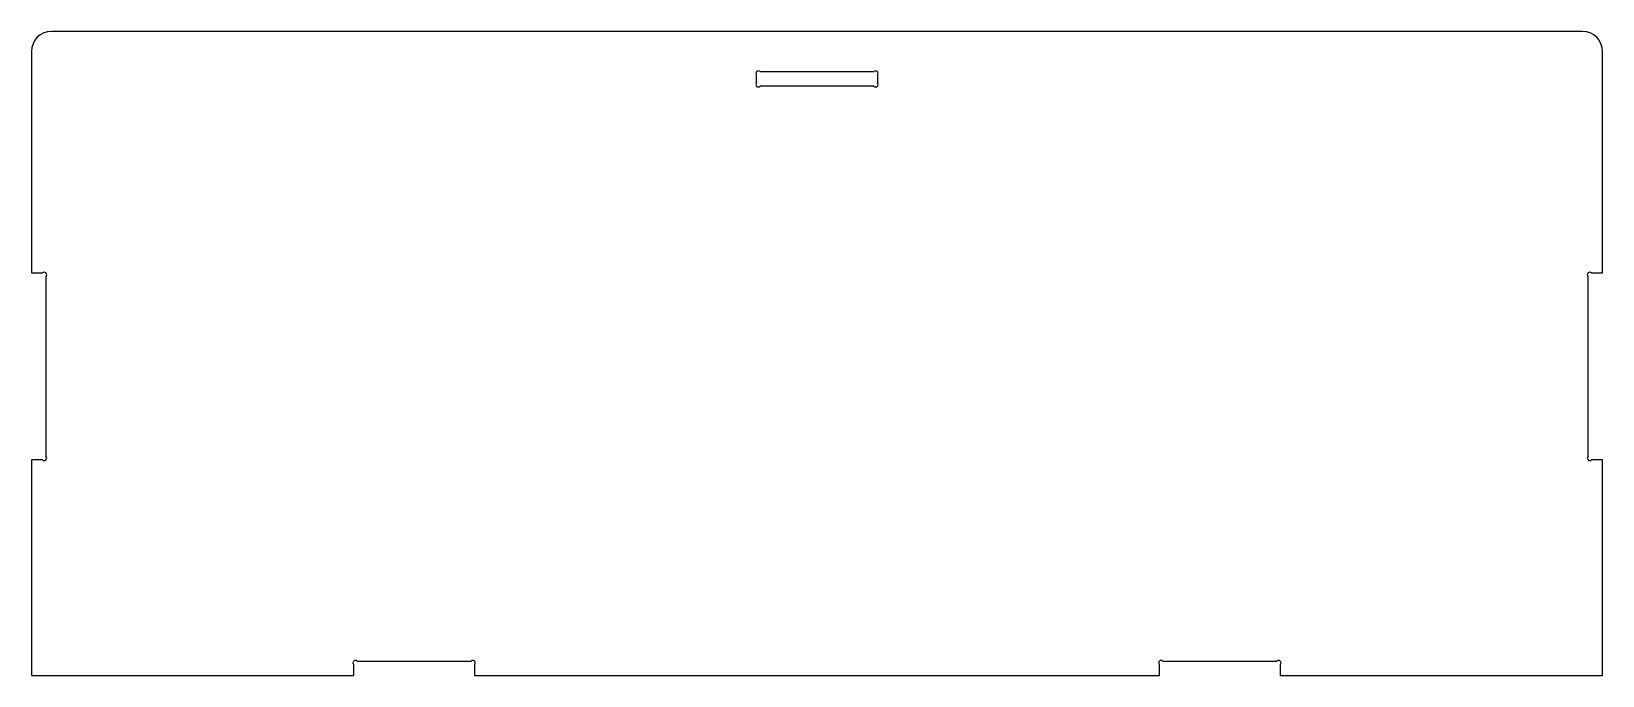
# Model space of a CAD drawing. Header units: inches. Extents: x -78 to 0, y 0 to 32.
import ezdxf

# ---------------------------------------------------------------- set-up
doc = ezdxf.new("R2010")
doc.units = ezdxf.units.IN
doc.layers.get('0').update_dxf_attribs({"linetype": 'CONTINUOUS'})

msp = doc.modelspace()

# ---------------------------------------------------------------- linework, layer by layer
for p, q in [((-1, 32), (-77, 32)), ((-78, 31), (-78, 20)), ((0, 20), (0, 31)), ((-42, 29.457), (-42, 29.823)), ((-41.823, 30), (-36.177, 30)), ((-36, 29.823), (-36, 29.457)), ((-36.177, 29.28), (-41.823, 29.28)), ((-78, 20), (-77.457, 20)), ((-77.28, 19.823), (-77.28, 10.897)), ((-0.72, 10.897), (-0.72, 19.823)), ((-0.543, 20), (0, 20)), ((-77.457, 10.72), (-78, 10.72)), ((-78, 10.72), (-78, 0)), ((0, 10.72), (-0.543, 10.72)), ((0, 0), (0, 10.72)), ((-78, 0), (-62, 0)), ((-62, 0), (-62, 0.543)), ((-61.823, 0.72), (-56.177, 0.72)), ((-56, 0.543), (-56, 0)), ((-56, 0), (-22, 0)), ((-22, 0), (-22, 0.543)), ((-21.823, 0.72), (-16.177, 0.72)), ((-16, 0.543), (-16, 0)), ((-16, 0), (0, 0))]:
    msp.add_line(p, q)
for centre, radius, start, end in [((-77, 31), 1, 90, 180), ((-1, 31), 1, 0, 90), ((-41.912, 29.912), 0.125, 45, 225), ((-36.088, 29.912), 0.125, -45, 135), ((-41.912, 29.368), 0.125, 135, 315), ((-36.088, 29.368), 0.125, -135, 45), ((-77.368, 19.912), 0.125, -45, 135), ((-0.632, 19.912), 0.125, 45, 225), ((-77.368, 10.808), 0.125, -135, 45), ((-0.632, 10.808), 0.125, 135, 315), ((-61.912, 0.632), 0.125, 45, 225), ((-56.088, 0.632), 0.125, -45, 135), ((-21.912, 0.632), 0.125, 45, 225), ((-16.088, 0.632), 0.125, -45, 135)]:
    msp.add_arc(centre, radius, start, end)

doc.saveas('drawing.dxf')
